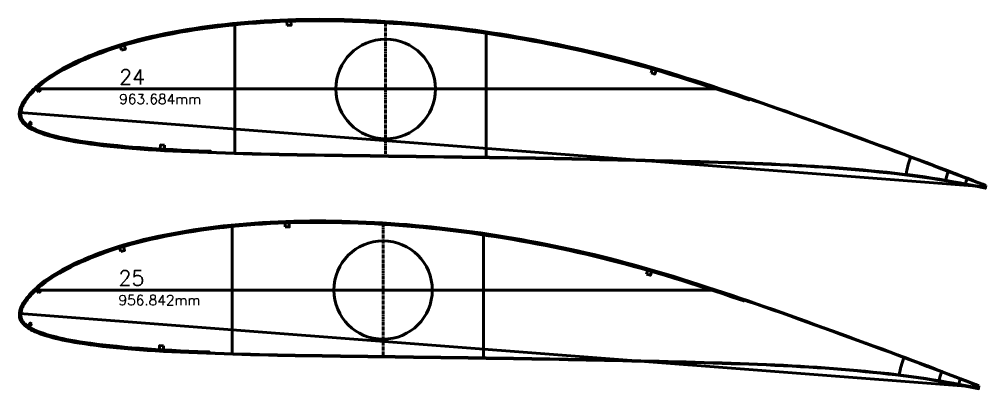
# Model space of a CAD drawing. Header units: metres. Extents: x -3 to 1074, y -15727 to -22.
# Drawn here: x -3 to 958, y -5198 to -4831 of the extents above; entities that cross this region are included whole.
import ezdxf
from ezdxf.enums import TextEntityAlignment as Align

# ---------------------------------------------------------------- set-up
doc = ezdxf.new("R2010")
doc.units = ezdxf.units.M
doc.linetypes.add('CENTER', pattern=[5.08, 3.175, -0.635, 0.635, -0.635])
for name, color, linetype, lineweight in [('FoilLayer', 7, 'Continuous', 50), ('StringerLayer', 7, 'Continuous', 50), ('SubLayer', 7, 'Continuous', 50), ('TextLayer', 7, 'Continuous', 50)]:
    doc.layers.add(name, color=color, linetype=linetype, lineweight=lineweight)
doc.styles.add('MSゴシック', font='romans')

msp = doc.modelspace()

# ---------------------------------------------------------------- linework, layer by layer
at = {"layer": 'FoilLayer'}
for points in [[(958.09, -4995.9), (955.21, -4994.74), (950.6, -4992.95), (945.61, -4990.97), (940.15, -4988.85), (934.21, -4986.58), (927.81, -4984.14), (921.04, -4981.55), (913.95, -4978.84), (906.66, -4976.06), (899.3, -4973.28), (891.88, -4970.54), (884.35, -4967.7), (876.74, -4964.81), (869, -4961.93), (861.13, -4959.02), (853.12, -4956.09), (844.97, -4953.1), (836.68, -4950.07), (828.3, -4947), (819.86, -4943.92), (811.39, -4940.83), (802.92, -4937.75), (794.45, -4934.68), (785.98, -4931.62), (777.52, -4928.58), (769.08, -4925.55), (760.66, -4922.55), (752.28, -4919.58), (743.92, -4916.65), (735.57, -4913.74), (727.23, -4910.87), (718.91, -4908.02), (710.62, -4905.22), (702.33, -4902.44), (694.05, -4899.71), (685.77, -4897.01), (677.49, -4894.34), (669.24, -4891.69), (661.03, -4889.1), (652.89, -4886.56), (644.79, -4884.08), (636.73, -4881.67), (628.69, -4879.31), (620.67, -4877.02), (612.66, -4874.78), (604.65, -4872.6), (596.66, -4870.48), (588.67, -4868.43), (580.67, -4866.43), (572.66, -4864.48), (564.64, -4862.6), (556.59, -4860.76), (548.54, -4858.98), (540.47, -4857.25), (532.38, -4855.57), (524.29, -4853.95), (516.17, -4852.39), (508.02, -4850.87), (499.86, -4849.41), (491.67, -4847.99), (483.48, -4846.61), (475.29, -4845.3), (467.09, -4844.03), (458.9, -4842.82), (450.72, -4841.66), (442.54, -4840.56), (434.37, -4839.51), (426.2, -4838.53), (418.03, -4837.6), (409.87, -4836.73), (401.71, -4835.91), (393.55, -4835.16), (385.4, -4834.47), (377.24, -4833.83), (369.07, -4833.26), (360.9, -4832.74), (352.74, -4832.28), (344.58, -4831.88), (336.43, -4831.53), (328.29, -4831.25), (320.16, -4831.03), (312.05, -4830.87), (303.96, -4830.76), (295.9, -4830.71), (287.89, -4830.73), (279.93, -4830.82), (272.01, -4830.97), (264.13, -4831.21), (256.24, -4831.53), (248.37, -4831.92), (240.52, -4832.37), (232.69, -4832.9), (224.88, -4833.5), (217.11, -4834.17), (209.37, -4834.91), (201.67, -4835.72), (194.03, -4836.6), (186.43, -4837.56), (178.89, -4838.6), (171.41, -4839.7), (164, -4840.89), (156.64, -4842.17), (149.34, -4843.52), (142.12, -4844.92), (135.03, -4846.38), (128.08, -4847.91), (121.28, -4849.51), (114.61, -4851.2), (108.07, -4852.96), (101.66, -4854.81), (95.4, -4856.72), (89.28, -4858.7), (83.34, -4860.73), (77.58, -4862.82), (72.02, -4864.95), (66.67, -4867.09), (61.56, -4869.24), (56.72, -4871.37), (52.15, -4873.49), (47.85, -4875.59), (43.82, -4877.66), (40.06, -4879.7), (36.55, -4881.69), (33.28, -4883.63), (30.24, -4885.51), (27.43, -4887.34), (24.83, -4889.11), (22.42, -4890.84), (20.19, -4892.52), (18.12, -4894.16), (16.21, -4895.74), (14.43, -4897.28), (12.78, -4898.78), (11.24, -4900.23), (9.82, -4901.65), (8.5, -4903.02), (7.28, -4904.37), (6.15, -4905.68), (5.09, -4906.96), (4.12, -4908.21), (3.22, -4909.43), (2.39, -4910.63), (1.61, -4911.8), (0.9, -4912.94), (0.25, -4914.07), (-0.32, -4915.18), (-0.84, -4916.27), (-1.32, -4917.34), (-1.73, -4918.4), (-2.07, -4919.45), (-2.35, -4920.48), (-2.58, -4921.49), (-2.76, -4922.49), (-2.87, -4923.47), (-2.94, -4924.45), (-2.93, -4925.43), (-2.85, -4926.43), (-2.67, -4927.42), (-2.41, -4928.42), (-2.06, -4929.41), (-1.64, -4930.39), (-1.12, -4931.35), (-0.51, -4932.29), (0.18, -4933.2), (0.95, -4934.09), (1.79, -4934.96), (2.72, -4935.81), (3.71, -4936.63), (4.79, -4937.43), (5.95, -4938.2), (7.19, -4938.96), (8.51, -4939.69), (9.92, -4940.41), (11.43, -4941.12), (13.02, -4941.84), (14.72, -4942.56), (16.53, -4943.28), (18.47, -4944.01), (20.53, -4944.74), (22.74, -4945.47), (25.12, -4946.21), (27.69, -4946.95), (30.45, -4947.7), (33.43, -4948.48), (36.66, -4949.27), (40.15, -4950.06), (43.93, -4950.86), (48.03, -4951.65), (52.49, -4952.43), (57.34, -4953.22), (62.58, -4954.03), (68.21, -4954.83), (74.23, -4955.62), (80.64, -4956.38), (87.41, -4957.12), (94.53, -4957.84), (101.94, -4958.54), (109.55, -4959.22), (117.32, -4959.86), (125.22, -4960.44), (133.26, -4960.95), (141.48, -4961.42), (149.84, -4961.85), (158.33, -4962.26), (166.92, -4962.63), (175.62, -4962.98), (184.41, -4963.32), (193.24, -4963.65), (202.07, -4963.97), (210.9, -4964.26), (219.75, -4964.52), (228.65, -4964.75), (237.58, -4964.97), (246.54, -4965.19), (255.48, -4965.39), (264.42, -4965.57), (273.37, -4965.72), (282.36, -4965.85), (291.4, -4965.98), (300.45, -4966.12), (309.53, -4966.26), (318.62, -4966.39), (327.72, -4966.51), (336.85, -4966.64), (345.99, -4966.76), (355.13, -4966.89), (364.27, -4967.02), (373.41, -4967.15), (382.55, -4967.29), (391.68, -4967.41), (400.82, -4967.53), (409.96, -4967.65), (419.1, -4967.77), (428.24, -4967.91), (437.38, -4968.04), (446.51, -4968.16), (455.65, -4968.28), (464.79, -4968.39), (473.91, -4968.51), (483.03, -4968.64), (492.13, -4968.77), (501.24, -4968.91), (510.34, -4969.06), (519.44, -4969.21), (528.52, -4969.37), (537.59, -4969.54), (546.66, -4969.73), (555.76, -4969.93), (564.87, -4970.14), (573.99, -4970.34), (583.11, -4970.53), (592.23, -4970.73), (601.35, -4970.92), (610.46, -4971.13), (619.57, -4971.34), (628.68, -4971.56), (637.78, -4971.77), (646.86, -4971.98), (655.92, -4972.2), (664.96, -4972.43), (674.01, -4972.68), (683.06, -4972.94), (692.1, -4973.2), (701.1, -4973.46), (710.03, -4973.73), (718.9, -4974.03), (727.73, -4974.35), (736.52, -4974.68), (745.23, -4975.03), (753.84, -4975.41), (762.41, -4975.84), (770.95, -4976.32), (779.47, -4976.81), (787.91, -4977.3), (796.18, -4977.78), (804.29, -4978.35), (812.37, -4979.01), (820.46, -4979.67), (828.46, -4980.31), (836.35, -4981.01), (844.2, -4981.79), (852.04, -4982.57), (859.79, -4983.31), (867.42, -4984.09), (875.02, -4985), (882.67, -4985.99), (890.27, -4986.96), (897.67, -4987.95), (904.92, -4989.07), (912.12, -4990.27), (919.2, -4991.48), (926.03, -4992.67), (932.53, -4993.85), (938.68, -4995.02), (944.45, -4996.11), (949.81, -4997.15), (954.75, -4998.14), (957.8, -4998.78)], [(957.92, -4996.32), (955.05, -4995.16), (950.44, -4993.37), (945.45, -4991.39), (939.99, -4989.27), (934.05, -4987), (927.65, -4984.56), (920.88, -4981.97), (913.79, -4979.26), (906.5, -4976.48), (899.14, -4973.71), (891.72, -4970.96), (884.19, -4968.12), (876.58, -4965.23), (868.84, -4962.35), (860.97, -4959.44), (852.97, -4956.51), (844.81, -4953.52), (836.53, -4950.49), (828.15, -4947.43), (819.71, -4944.35), (811.24, -4941.26), (802.77, -4938.17), (794.3, -4935.1), (785.83, -4932.04), (777.37, -4929), (768.93, -4925.98), (760.51, -4922.97), (752.13, -4920.01), (743.77, -4917.08), (735.42, -4914.17), (727.08, -4911.29), (722.96, -4909.88), (722.62, -4910.87), (718.43, -4909.44), (710.14, -4906.64), (701.86, -4903.87), (693.59, -4901.14), (685.31, -4898.43), (677.04, -4895.76), (668.79, -4893.12), (660.59, -4890.53), (652.45, -4887.99), (644.36, -4885.52), (636.31, -4883.1), (628.28, -4880.75), (620.27, -4878.46), (612.26, -4876.23), (604.27, -4874.05), (596.28, -4871.94), (588.31, -4869.88), (580.32, -4867.88), (572.32, -4865.94), (564.3, -4864.06), (556.27, -4862.22), (548.22, -4860.44), (540.16, -4858.72), (532.09, -4857.04), (524, -4855.43), (515.89, -4853.86), (507.76, -4852.35), (499.6, -4850.88), (491.42, -4849.47), (483.24, -4848.1), (475.06, -4846.78), (466.87, -4845.51), (458.69, -4844.3), (450.52, -4843.14), (442.35, -4842.05), (434.19, -4841), (426.03, -4840.02), (417.88, -4839.09), (409.72, -4838.22), (401.57, -4837.41), (393.43, -4836.66), (385.28, -4835.96), (377.13, -4835.33), (368.98, -4834.76), (360.82, -4834.24), (352.66, -4833.78), (344.52, -4833.38), (336.38, -4833.03), (328.25, -4832.75), (320.13, -4832.53), (312.03, -4832.37), (303.95, -4832.26), (295.9, -4832.21), (287.9, -4832.23), (279.96, -4832.31), (272.06, -4832.47), (264.19, -4832.71), (256.32, -4833.03), (248.46, -4833.41), (240.62, -4833.87), (232.8, -4834.39), (225.01, -4834.99), (217.25, -4835.66), (209.53, -4836.4), (201.85, -4837.21), (194.21, -4838.09), (186.63, -4839.05), (179.11, -4840.08), (171.65, -4841.19), (164.25, -4842.37), (156.91, -4843.64), (149.62, -4844.99), (142.42, -4846.39), (135.35, -4847.85), (128.43, -4849.37), (121.65, -4850.97), (115, -4852.65), (108.48, -4854.41), (102.1, -4856.24), (95.86, -4858.15), (89.77, -4860.12), (83.85, -4862.14), (78.12, -4864.22), (72.57, -4866.34), (67.25, -4868.48), (62.17, -4870.61), (57.35, -4872.73), (52.81, -4874.84), (48.54, -4876.92), (44.54, -4878.98), (40.8, -4881), (37.31, -4882.98), (34.07, -4884.9), (31.06, -4886.77), (28.28, -4888.58), (25.7, -4890.33), (23.32, -4892.04), (21.12, -4893.7), (19.08, -4895.31), (17.19, -4896.88), (15.43, -4898.4), (13.81, -4899.87), (12.3, -4901.3), (10.9, -4902.68), (9.61, -4904.03), (8.41, -4905.35), (7.3, -4906.63), (6.28, -4907.88), (5.33, -4909.1), (4.45, -4910.29), (3.64, -4911.46), (2.88, -4912.6), (2.2, -4913.68), (1.59, -4914.75), (1.04, -4915.83), (0.53, -4916.89), (0.08, -4917.89), (-0.31, -4918.86), (-0.62, -4919.84), (-0.89, -4920.81), (-1.1, -4921.75), (-1.27, -4922.67), (-1.38, -4923.59), (-1.44, -4924.44), (-1.44, -4925.3), (-1.37, -4926.17), (-1.22, -4927.04), (-0.99, -4927.93), (-0.69, -4928.81), (-0.31, -4929.68), (0.14, -4930.54), (0.68, -4931.39), (1.31, -4932.22), (2.02, -4933.05), (2.81, -4933.86), (3.67, -4934.65), (4.61, -4935.43), (5.62, -4936.18), (6.72, -4936.92), (7.91, -4937.64), (9.19, -4938.35), (10.57, -4939.05), (12.04, -4939.75), (13.61, -4940.46), (15.28, -4941.16), (17.06, -4941.88), (18.97, -4942.6), (21, -4943.32), (23.19, -4944.04), (25.54, -4944.77), (28.08, -4945.5), (30.83, -4946.25), (33.79, -4947.02), (36.99, -4947.8), (40.45, -4948.59), (44.21, -4949.39), (48.29, -4950.17), (52.74, -4950.95), (57.57, -4951.74), (62.79, -4952.54), (68.41, -4953.34), (74.41, -4954.13), (80.8, -4954.89), (87.56, -4955.62), (94.67, -4956.34), (102.07, -4957.05), (109.67, -4957.72), (117.43, -4958.36), (125.31, -4958.94), (133.35, -4959.45), (141.55, -4959.92), (149.91, -4960.35), (158.39, -4960.76), (166.98, -4961.13), (175.68, -4961.48), (184.47, -4961.82), (187.41, -4961.94), (187.37, -4962.98), (193.25, -4963.2), (202.09, -4963.52), (210.91, -4963.81), (219.76, -4964.07), (228.66, -4964.3), (237.59, -4964.52), (246.55, -4964.74), (255.49, -4964.94), (264.42, -4965.12), (273.37, -4965.27), (282.37, -4965.4), (291.4, -4965.53), (300.46, -4965.67), (309.54, -4965.81), (318.62, -4965.94), (327.73, -4966.06), (336.86, -4966.19), (346, -4966.31), (355.14, -4966.44), (364.28, -4966.57), (373.42, -4966.7), (382.55, -4966.84), (391.68, -4966.96), (400.82, -4967.08), (409.96, -4967.2), (419.1, -4967.32), (428.24, -4967.46), (437.38, -4967.59), (446.52, -4967.71), (455.66, -4967.83), (464.79, -4967.94), (473.92, -4968.06), (483.03, -4968.19), (492.14, -4968.32), (501.25, -4968.46), (510.35, -4968.61), (519.44, -4968.76), (528.52, -4968.92), (537.6, -4969.09), (546.67, -4969.28), (555.77, -4969.48), (564.88, -4969.69), (574, -4969.89), (583.12, -4970.08), (592.24, -4970.28), (601.36, -4970.47), (610.47, -4970.68), (619.58, -4970.89), (628.69, -4971.11), (637.79, -4971.32), (646.88, -4971.53), (655.93, -4971.75), (664.98, -4971.98), (674.02, -4972.23), (683.08, -4972.49), (692.12, -4972.75), (701.11, -4973.01), (710.05, -4973.28), (718.92, -4973.58), (727.75, -4973.9), (736.54, -4974.23), (745.25, -4974.58), (753.86, -4974.96), (762.43, -4975.4), (770.98, -4975.87), (779.49, -4976.36), (787.93, -4976.85), (796.21, -4977.34), (804.33, -4977.9), (812.41, -4978.56), (820.5, -4979.23), (828.5, -4979.87), (836.4, -4980.56), (844.25, -4981.34), (852.08, -4982.13), (859.84, -4982.86), (867.48, -4983.64), (875.08, -4984.56), (882.72, -4985.54), (890.33, -4986.52), (897.74, -4987.51), (904.99, -4988.63), (912.2, -4989.83), (919.27, -4991.04), (926.11, -4992.23), (932.61, -4993.41), (938.77, -4994.58), (944.54, -4995.67), (949.9, -4996.71), (954.84, -4997.7), (957.89, -4998.34)], [(951.28, -5195.22), (948.43, -5194.06), (943.85, -5192.29), (938.89, -5190.33), (933.48, -5188.22), (927.57, -5185.97), (921.22, -5183.54), (914.5, -5180.97), (907.46, -5178.28), (900.22, -5175.52), (892.91, -5172.76), (885.54, -5170.04), (878.07, -5167.22), (870.51, -5164.35), (862.83, -5161.49), (855.01, -5158.6), (847.06, -5155.69), (838.97, -5152.72), (830.74, -5149.71), (822.42, -5146.67), (814.04, -5143.61), (805.63, -5140.54), (797.22, -5137.48), (788.81, -5134.43), (780.4, -5131.39), (772, -5128.37), (763.62, -5125.37), (755.26, -5122.39), (746.94, -5119.44), (738.64, -5116.53), (730.34, -5113.65), (722.07, -5110.79), (713.81, -5107.97), (705.57, -5105.18), (697.34, -5102.43), (689.12, -5099.71), (680.9, -5097.03), (672.68, -5094.38), (664.49, -5091.75), (656.34, -5089.17), (648.25, -5086.65), (640.21, -5084.19), (632.21, -5081.8), (624.23, -5079.46), (616.26, -5077.18), (608.31, -5074.96), (600.36, -5072.8), (592.42, -5070.69), (584.49, -5068.65), (576.55, -5066.67), (568.6, -5064.74), (560.63, -5062.86), (552.64, -5061.04), (544.64, -5059.27), (536.63, -5057.55), (528.61, -5055.89), (520.57, -5054.28), (512.5, -5052.73), (504.42, -5051.22), (496.31, -5049.76), (488.18, -5048.36), (480.05, -5046.99), (471.91, -5045.68), (463.78, -5044.43), (455.64, -5043.22), (447.52, -5042.07), (439.4, -5040.98), (431.29, -5039.94), (423.17, -5038.96), (415.07, -5038.04), (406.96, -5037.18), (398.86, -5036.37), (390.76, -5035.62), (382.66, -5034.93), (374.56, -5034.3), (366.45, -5033.73), (358.34, -5033.22), (350.23, -5032.76), (342.13, -5032.36), (334.04, -5032.02), (325.96, -5031.74), (317.89, -5031.52), (309.83, -5031.36), (301.8, -5031.25), (293.8, -5031.21), (285.84, -5031.22), (277.94, -5031.31), (270.08, -5031.46), (262.25, -5031.7), (254.43, -5032.02), (246.61, -5032.4), (238.81, -5032.85), (231.04, -5033.38), (223.29, -5033.97), (215.57, -5034.63), (207.88, -5035.37), (200.24, -5036.17), (192.65, -5037.05), (185.11, -5038.01), (177.62, -5039.03), (170.19, -5040.13), (162.83, -5041.31), (155.53, -5042.58), (148.27, -5043.92), (141.11, -5045.31), (134.07, -5046.76), (127.18, -5048.28), (120.42, -5049.87), (113.79, -5051.55), (107.3, -5053.3), (100.94, -5055.13), (94.72, -5057.03), (88.65, -5058.99), (82.75, -5061.01), (77.03, -5063.09), (71.5, -5065.2), (66.19, -5067.33), (61.12, -5069.46), (56.32, -5071.58), (51.78, -5073.68), (47.51, -5075.76), (43.51, -5077.82), (39.77, -5079.84), (36.29, -5081.82), (33.04, -5083.75), (30.03, -5085.61), (27.24, -5087.43), (24.65, -5089.19), (22.26, -5090.9), (20.05, -5092.57), (17.99, -5094.2), (16.09, -5095.77), (14.32, -5097.3), (12.68, -5098.79), (11.16, -5100.23), (9.75, -5101.64), (8.44, -5103), (7.23, -5104.34), (6.1, -5105.64), (5.06, -5106.91), (4.09, -5108.15), (3.2, -5109.37), (2.37, -5110.56), (1.6, -5111.72), (0.89, -5112.85), (0.25, -5113.97), (-0.31, -5115.08), (-0.83, -5116.16), (-1.31, -5117.22), (-1.72, -5118.27), (-2.06, -5119.31), (-2.33, -5120.33), (-2.56, -5121.34), (-2.74, -5122.33), (-2.85, -5123.31), (-2.91, -5124.27), (-2.91, -5125.25), (-2.83, -5126.24), (-2.65, -5127.23), (-2.39, -5128.22), (-2.05, -5129.2), (-1.62, -5130.17), (-1.11, -5131.13), (-0.51, -5132.06), (0.17, -5132.97), (0.94, -5133.85), (1.78, -5134.71), (2.7, -5135.55), (3.69, -5136.37), (4.75, -5137.17), (5.9, -5137.93), (7.14, -5138.68), (8.45, -5139.41), (9.85, -5140.12), (11.34, -5140.83), (12.93, -5141.54), (14.62, -5142.25), (16.42, -5142.97), (18.33, -5143.7), (20.38, -5144.43), (22.58, -5145.15), (24.95, -5145.88), (27.49, -5146.61), (30.23, -5147.36), (33.19, -5148.13), (36.4, -5148.92), (39.86, -5149.71), (43.62, -5150.5), (47.69, -5151.28), (52.12, -5152.06), (56.93, -5152.85), (62.14, -5153.64), (67.73, -5154.44), (73.71, -5155.22), (80.06, -5155.98), (86.79, -5156.71), (93.86, -5157.43), (101.21, -5158.12), (108.77, -5158.8), (116.49, -5159.43), (124.33, -5160.01), (132.31, -5160.52), (140.47, -5160.98), (148.78, -5161.41), (157.2, -5161.82), (165.73, -5162.19), (174.38, -5162.54), (183.1, -5162.87), (191.86, -5163.2), (200.64, -5163.52), (209.4, -5163.8), (218.19, -5164.06), (227.03, -5164.29), (235.9, -5164.51), (244.79, -5164.72), (253.67, -5164.92), (262.54, -5165.1), (271.43, -5165.25), (280.36, -5165.39), (289.33, -5165.51), (298.32, -5165.65), (307.33, -5165.79), (316.35, -5165.92), (325.4, -5166.04), (334.46, -5166.16), (343.54, -5166.28), (352.61, -5166.41), (361.69, -5166.54), (370.76, -5166.68), (379.83, -5166.81), (388.9, -5166.93), (397.97, -5167.05), (407.05, -5167.17), (416.12, -5167.29), (425.2, -5167.42), (434.27, -5167.55), (443.34, -5167.68), (452.41, -5167.79), (461.49, -5167.91), (470.55, -5168.02), (479.6, -5168.15), (488.64, -5168.28), (497.68, -5168.42), (506.72, -5168.57), (515.75, -5168.72), (524.76, -5168.88), (533.77, -5169.05), (542.78, -5169.24), (551.81, -5169.44), (560.86, -5169.64), (569.92, -5169.84), (578.97, -5170.03), (588.03, -5170.22), (597.08, -5170.42), (606.12, -5170.63), (615.17, -5170.84), (624.22, -5171.05), (633.25, -5171.26), (642.27, -5171.47), (651.26, -5171.69), (660.24, -5171.92), (669.22, -5172.17), (678.21, -5172.42), (687.19, -5172.68), (696.12, -5172.94), (704.99, -5173.21), (713.8, -5173.5), (722.57, -5173.82), (731.3, -5174.15), (739.94, -5174.49), (748.49, -5174.88), (756.99, -5175.31), (765.48, -5175.78), (773.93, -5176.27), (782.31, -5176.75), (790.53, -5177.23), (798.58, -5177.8), (806.61, -5178.45), (814.64, -5179.11), (822.58, -5179.74), (830.41, -5180.43), (838.21, -5181.21), (845.99, -5181.99), (853.69, -5182.72), (861.27, -5183.49), (868.81, -5184.4), (876.4, -5185.38), (883.95, -5186.35), (891.3, -5187.33), (898.49, -5188.44), (905.65, -5189.63), (912.67, -5190.83), (919.45, -5192.01), (925.91, -5193.19), (932.02, -5194.34), (937.75, -5195.43), (943.07, -5196.46), (947.97, -5197.44), (951, -5198.08)], [(951.11, -5195.64), (948.27, -5194.48), (943.69, -5192.71), (938.73, -5190.75), (933.32, -5188.64), (927.41, -5186.39), (921.06, -5183.96), (914.34, -5181.39), (907.3, -5178.7), (900.06, -5175.94), (892.76, -5173.19), (885.38, -5170.46), (877.91, -5167.64), (870.36, -5164.77), (862.67, -5161.91), (854.86, -5159.02), (846.91, -5156.12), (838.81, -5153.15), (830.59, -5150.13), (822.26, -5147.09), (813.88, -5144.03), (805.48, -5140.97), (797.07, -5137.9), (788.66, -5134.85), (780.25, -5131.82), (771.85, -5128.8), (763.47, -5125.79), (755.11, -5122.81), (746.79, -5119.87), (738.49, -5116.96), (730.2, -5114.07), (721.92, -5111.21), (717.82, -5109.81), (717.48, -5110.81), (713.33, -5109.39), (705.1, -5106.6), (696.87, -5103.85), (688.66, -5101.14), (680.44, -5098.46), (672.23, -5095.8), (664.03, -5093.18), (655.89, -5090.61), (647.81, -5088.09), (639.78, -5085.63), (631.79, -5083.23), (623.82, -5080.9), (615.86, -5078.63), (607.91, -5076.41), (599.97, -5074.25), (592.05, -5072.15), (584.13, -5070.11), (576.2, -5068.12), (568.25, -5066.2), (560.29, -5064.32), (552.32, -5062.5), (544.33, -5060.74), (536.32, -5059.02), (528.31, -5057.36), (520.28, -5055.75), (512.23, -5054.2), (504.15, -5052.7), (496.05, -5051.24), (487.93, -5049.83), (479.81, -5048.47), (471.68, -5047.17), (463.56, -5045.91), (455.43, -5044.71), (447.32, -5043.56), (439.21, -5042.47), (431.11, -5041.43), (423, -5040.45), (414.91, -5039.53), (406.81, -5038.67), (398.72, -5037.86), (390.63, -5037.12), (382.54, -5036.43), (374.45, -5035.8), (366.36, -5035.23), (358.26, -5034.72), (350.16, -5034.26), (342.07, -5033.86), (333.99, -5033.52), (325.92, -5033.24), (317.86, -5033.02), (309.81, -5032.86), (301.79, -5032.75), (293.8, -5032.71), (285.86, -5032.72), (277.97, -5032.81), (270.13, -5032.96), (262.31, -5033.2), (254.5, -5033.51), (246.7, -5033.9), (238.91, -5034.35), (231.15, -5034.87), (223.41, -5035.46), (215.71, -5036.13), (208.04, -5036.86), (200.41, -5037.66), (192.84, -5038.54), (185.31, -5039.49), (177.84, -5040.52), (170.43, -5041.61), (163.09, -5042.79), (155.8, -5044.06), (148.56, -5045.39), (141.41, -5046.78), (134.4, -5048.23), (127.52, -5049.74), (120.78, -5051.33), (114.18, -5052.99), (107.72, -5054.74), (101.38, -5056.56), (95.18, -5058.46), (89.14, -5060.41), (83.26, -5062.42), (77.57, -5064.49), (72.06, -5066.59), (66.78, -5068.71), (61.73, -5070.83), (56.95, -5072.94), (52.43, -5075.03), (48.2, -5077.1), (44.23, -5079.14), (40.51, -5081.15), (37.05, -5083.11), (33.83, -5085.02), (30.85, -5086.87), (28.08, -5088.67), (25.52, -5090.41), (23.16, -5092.1), (20.98, -5093.75), (18.95, -5095.35), (17.07, -5096.91), (15.33, -5098.42), (13.72, -5099.88), (12.22, -5101.29), (10.83, -5102.67), (9.55, -5104.01), (8.36, -5105.32), (7.26, -5106.59), (6.24, -5107.83), (5.3, -5109.04), (4.43, -5110.22), (3.62, -5111.39), (2.87, -5112.52), (2.19, -5113.59), (1.59, -5114.65), (1.04, -5115.72), (0.53, -5116.78), (0.08, -5117.77), (-0.29, -5118.73), (-0.61, -5119.7), (-0.87, -5120.67), (-1.08, -5121.6), (-1.25, -5122.51), (-1.36, -5123.42), (-1.41, -5124.27), (-1.42, -5125.12), (-1.35, -5125.98), (-1.2, -5126.85), (-0.98, -5127.72), (-0.68, -5128.6), (-0.3, -5129.46), (0.15, -5130.32), (0.69, -5131.16), (1.31, -5131.99), (2.01, -5132.81), (2.79, -5133.61), (3.65, -5134.4), (4.58, -5135.17), (5.59, -5135.92), (6.68, -5136.65), (7.86, -5137.37), (9.13, -5138.07), (10.5, -5138.77), (11.96, -5139.46), (13.51, -5140.16), (15.18, -5140.86), (16.95, -5141.57), (18.84, -5142.28), (20.85, -5143), (23.02, -5143.72), (25.36, -5144.44), (27.89, -5145.17), (30.61, -5145.91), (33.55, -5146.68), (36.73, -5147.45), (40.17, -5148.24), (43.9, -5149.02), (47.95, -5149.8), (52.36, -5150.58), (57.16, -5151.36), (62.35, -5152.16), (67.92, -5152.95), (73.88, -5153.73), (80.23, -5154.49), (86.94, -5155.22), (94, -5155.93), (101.34, -5156.63), (108.89, -5157.3), (116.59, -5157.94), (124.42, -5158.51), (132.4, -5159.02), (140.55, -5159.48), (148.85, -5159.91), (157.27, -5160.32), (165.8, -5160.69), (174.43, -5161.04), (183.16, -5161.37), (186.08, -5161.48), (186.04, -5162.53), (191.88, -5162.75), (200.65, -5163.07), (209.42, -5163.35), (218.2, -5163.61), (227.04, -5163.84), (235.91, -5164.06), (244.8, -5164.27), (253.68, -5164.47), (262.55, -5164.65), (271.43, -5164.8), (280.36, -5164.94), (289.34, -5165.06), (298.33, -5165.2), (307.34, -5165.34), (316.36, -5165.47), (325.4, -5165.59), (334.47, -5165.71), (343.54, -5165.83), (352.62, -5165.96), (361.69, -5166.09), (370.77, -5166.23), (379.84, -5166.36), (388.9, -5166.48), (397.98, -5166.6), (407.05, -5166.72), (416.13, -5166.84), (425.2, -5166.97), (434.28, -5167.1), (443.35, -5167.23), (452.42, -5167.34), (461.49, -5167.46), (470.55, -5167.57), (479.6, -5167.7), (488.65, -5167.83), (497.69, -5167.97), (506.73, -5168.12), (515.76, -5168.27), (524.77, -5168.43), (533.78, -5168.6), (542.79, -5168.79), (551.82, -5168.99), (560.87, -5169.19), (569.92, -5169.39), (578.98, -5169.58), (588.04, -5169.77), (597.09, -5169.97), (606.14, -5170.18), (615.18, -5170.39), (624.23, -5170.6), (633.26, -5170.81), (642.28, -5171.02), (651.28, -5171.24), (660.26, -5171.47), (669.24, -5171.72), (678.23, -5171.97), (687.2, -5172.23), (696.14, -5172.49), (705.01, -5172.76), (713.81, -5173.05), (722.58, -5173.37), (731.31, -5173.7), (739.96, -5174.04), (748.51, -5174.43), (757.02, -5174.86), (765.51, -5175.33), (773.96, -5175.82), (782.34, -5176.3), (790.56, -5176.78), (798.62, -5177.35), (806.64, -5178), (814.67, -5178.66), (822.62, -5179.3), (830.46, -5179.99), (838.25, -5180.76), (846.03, -5181.54), (853.73, -5182.27), (861.32, -5183.05), (868.86, -5183.95), (876.46, -5184.93), (884.01, -5185.9), (891.37, -5186.88), (898.57, -5188), (905.72, -5189.18), (912.75, -5190.39), (919.53, -5191.57), (925.99, -5192.74), (932.1, -5193.9), (937.83, -5194.98), (943.16, -5196.02), (948.06, -5197), (951.09, -5197.64)]]:
    msp.add_lwpolyline(points, close=True, dxfattribs=at)
at = {"layer": 'StringerLayer'}
for points in [[(263.36, -4836.74), (267.36, -4836.62), (267.24, -4832.62), (263.24, -4832.74), (263.36, -4836.74)], [(98.69, -4861.46), (102.52, -4860.3), (101.35, -4856.47), (97.53, -4857.64), (98.69, -4861.46)], [(625.3, -4884.05), (629.14, -4885.18), (630.27, -4881.34), (626.43, -4880.21), (625.3, -4884.05)], [(16.53, -4902.8), (18.01, -4901.46), (15.33, -4898.49), (13.85, -4899.83), (16.53, -4902.8)], [(9.56, -4934.01), (7.9, -4932.89), (5.67, -4936.22), (7.34, -4937.33), (9.56, -4934.01)], [(141.5, -4955.91), (137.51, -4955.68), (137.28, -4959.68), (141.28, -4959.9), (141.5, -4955.91)], [(261.48, -5037.23), (265.47, -5037.11), (265.35, -5033.11), (261.35, -5033.23), (261.48, -5037.23)], [(97.99, -5061.78), (101.82, -5060.61), (100.65, -5056.79), (96.82, -5057.95), (97.99, -5061.78)], [(620.84, -5084.2), (624.68, -5085.32), (625.8, -5081.48), (621.96, -5080.36), (620.84, -5084.2)], [(16.43, -5102.81), (17.92, -5101.47), (15.23, -5098.51), (13.75, -5099.85), (16.43, -5102.81)], [(9.52, -5133.74), (7.86, -5132.62), (5.63, -5135.95), (7.3, -5137.06), (9.52, -5133.74)], [(140.52, -5155.47), (136.52, -5155.25), (136.3, -5159.24), (140.29, -5159.47), (140.52, -5155.47)]]:
    msp.add_lwpolyline(points, dxfattribs=at)
at = {"layer": 'SubLayer'}
for p, q in [((211.38, -4836.22), (211.38, -4963.82)), ((461.38, -4844.7), (461.38, -4967.9)), ((690.11, -4900), (13.67, -4900)), ((-2.87, -4923.41), (957.97, -4997.35)), ((208.82, -5036.79), (208.82, -5163.33)), ((458.82, -5045.21), (458.82, -5167.42)), ((685.17, -5100), (13.59, -5100)), ((-2.85, -5123.25), (951.17, -5196.66))]:
    msp.add_line(p, q, dxfattribs=at)
at = {"layer": 'SubLayer', "linetype": 'CENTER'}
for p, q in [((361.38, -4834.27), (361.38, -4966.53)), ((358.82, -5034.75), (358.82, -5166.05))]:
    msp.add_line(p, q, dxfattribs=at)
at = {"layer": 'SubLayer'}
for centre, radius, start, end in [((957.97, -4997.35), 80, 158.39468, 171.15954), ((957.97, -4997.35), 40, 157.47493, 170.73555), ((957.97, -4997.35), 20, 155.86386, 171.71454), ((951.17, -5196.66), 80, 158.40286, 171.168), ((951.17, -5196.66), 40, 157.49079, 170.72757), ((951.17, -5196.66), 20, 155.89611, 171.68801)]:
    msp.add_arc(centre, radius, start, end, dxfattribs=at)
for centre, major_axis, ratio in [((361.38, -4900), (49.55, 0), 0.999301), ((358.82, -5100), (48.95, 0), 0.999035)]:
    msp.add_ellipse(centre, major_axis=major_axis, ratio=ratio, dxfattribs=at)

# ---------------------------------------------------------------- texts
at = {"layer": 'TextLayer', "style": 'MSゴシック'}
for s, p in [('24', (96.37, -4900)), ('25', (95.68, -5100))]:
    msp.add_text(s, height=15, dxfattribs=at).set_placement(p, align=Align.BOTTOM_LEFT)
for s, p in [('963.684mm', (96.37, -4905)), ('956.842mm', (95.68, -5105))]:
    msp.add_text(s, height=10, dxfattribs=at).set_placement(p, align=Align.TOP_LEFT)

doc.saveas('drawing.dxf')
